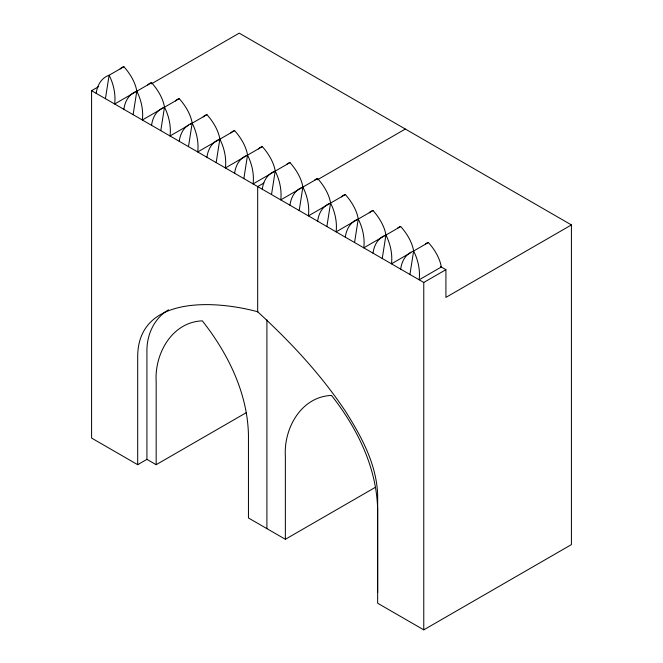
<?xml version="1.0" encoding="UTF-8"?>
<svg xmlns="http://www.w3.org/2000/svg" width="663" height="663" viewBox="0 0 663 663"><rect width="100%" height="100%" fill="white"/><g stroke="black" fill="none" stroke-linecap="round" stroke-linejoin="round"><path stroke-width="0.99" d="M98.671 86.596L91.585 90.69L91.585 438.069L137.689 464.688L146.921 459.36L156.17 464.697L156.17 381.772C154.396 353.967 171.816 322.069 202.306 320.842C227.956 353.362 247.564 392.968 248.451 435.052L248.451 517.977L285.363 539.284L285.363 456.359C283.59 428.555 301.002 396.656 331.5 395.43C357.15 427.95 376.758 467.556 377.637 509.64L377.637 592.565M105.425 98.679L109.122 75.242L123.882 66.714A33.589 17.561 48.7 0 1 136.802 91.221A33.589 20.619 72.2 0 1 142.338 119.995L179.25 98.679A33.589 17.561 48.7 0 1 192.171 123.185A33.589 20.619 72.2 0 1 197.707 151.96L234.619 130.644A33.589 17.561 48.7 0 1 247.539 155.159A33.589 20.619 72.2 0 1 253.075 183.924L274.341 171.651M133.114 114.666L136.802 91.221A33.589 23.677 64.5 0 0 123.882 109.337M160.794 130.644L164.482 107.207A33.589 17.561 48.7 0 0 151.57 82.701L114.658 104.008A33.589 20.619 72.2 0 0 109.122 75.242A33.589 23.677 64.5 0 0 96.201 93.35M188.483 146.631L192.171 123.185A33.589 23.677 64.5 0 0 179.25 141.302M216.163 162.617L219.851 139.172A33.589 17.561 48.7 0 0 206.939 114.666L190.397 124.213M243.851 178.596L247.539 155.159A33.589 23.677 64.5 0 0 234.619 173.267M271.507 194.566L275.195 171.12L289.963 162.601A33.589 17.561 48.7 0 1 302.875 187.107A33.589 20.619 72.2 0 1 308.419 215.873L329.677 203.599M299.187 210.552L302.875 187.107L317.643 178.579A33.589 17.561 48.7 0 1 330.564 203.093A33.589 20.619 72.2 0 1 336.1 231.859L357.365 219.586M326.876 226.531L330.564 203.085L345.332 194.566A33.589 17.561 48.7 0 1 358.244 219.072A33.589 20.619 72.2 0 1 363.788 247.846L400.692 226.531A33.589 17.561 48.7 0 1 413.613 251.037A33.589 20.619 72.2 0 1 419.149 279.811L441.301 267.023A33.589 17.561 48.7 0 0 428.381 242.517A33.589 14.511 56.5 0 0 425.406 244.009M354.556 242.517L358.244 219.072L373.012 210.552A33.589 17.561 48.7 0 1 385.932 235.058A33.589 20.619 72.2 0 1 391.468 263.824L410.961 252.57M382.244 258.495L385.932 235.058A33.589 23.677 64.5 0 0 373.012 253.167M409.925 274.482L413.613 251.037L428.381 242.517M168.493 309.82C154.106 318.273 146.697 334.956 146.921 351.266L146.921 459.36M151.379 83.87L239.235 33.15L571.415 224.931L571.415 544.605L423.765 629.85L377.661 603.231L377.661 495.137C376.692 464.597 361.6 436.801 345.647 411.557C320.975 374.429 290.278 341.694 257.509 311.627M188.623 125.232L170.026 135.973A33.589 20.619 72.2 0 0 164.482 107.207A33.589 23.677 64.5 0 0 151.57 125.324M275.22 171.137A33.589 17.561 48.7 0 0 262.308 146.631L225.395 167.946A33.589 20.619 72.2 0 0 219.851 139.172A33.589 23.677 64.5 0 0 206.939 157.288M263.874 183.005L257.675 186.585L257.675 311.784M301.996 187.621L280.731 199.894A33.589 20.619 72.2 0 0 275.195 171.12A33.589 23.677 64.5 0 0 262.275 189.237M317.469 179.764L405.325 129.045M91.585 90.69L423.765 282.471L445.917 269.684L445.917 297.389L571.415 224.931M156.17 464.697L246.155 412.742M285.363 539.284L375.349 487.33M257.841 311.817C216.644 300.414 137.921 294.844 137.689 356.595L137.689 464.688M440.555 266.592L445.917 269.684M423.765 282.471L423.765 629.85M266.907 319.889L266.907 528.626M400.692 269.153A33.589 23.677 64.5 0 1 413.613 251.037M317.643 221.202A33.589 23.677 64.5 0 1 330.564 203.085M341.578 196.878A33.589 14.511 56.5 0 1 345.332 194.566M397.717 228.022A33.589 14.511 56.5 0 1 400.692 226.531M345.332 237.188A33.589 23.677 64.5 0 1 358.244 219.072M369.258 212.856A33.589 14.511 56.5 0 1 373.012 210.552M286.988 164.093A33.589 14.511 56.5 0 1 289.963 162.601M289.963 205.223A33.589 23.677 64.5 0 1 302.875 187.107M314.668 180.071A33.589 14.511 56.5 0 1 317.643 178.579M120.136 69.027A33.589 14.511 56.5 0 1 123.882 66.714M203.185 116.978A33.589 14.511 56.5 0 1 206.939 114.666M147.816 85.005A33.589 14.511 56.5 0 1 151.57 82.701M175.504 100.991A33.589 14.511 56.5 0 1 179.25 98.679M258.553 148.943A33.589 14.511 56.5 0 1 262.308 146.631M230.865 132.956A33.589 14.511 56.5 0 1 234.619 130.644"/></g></svg>
